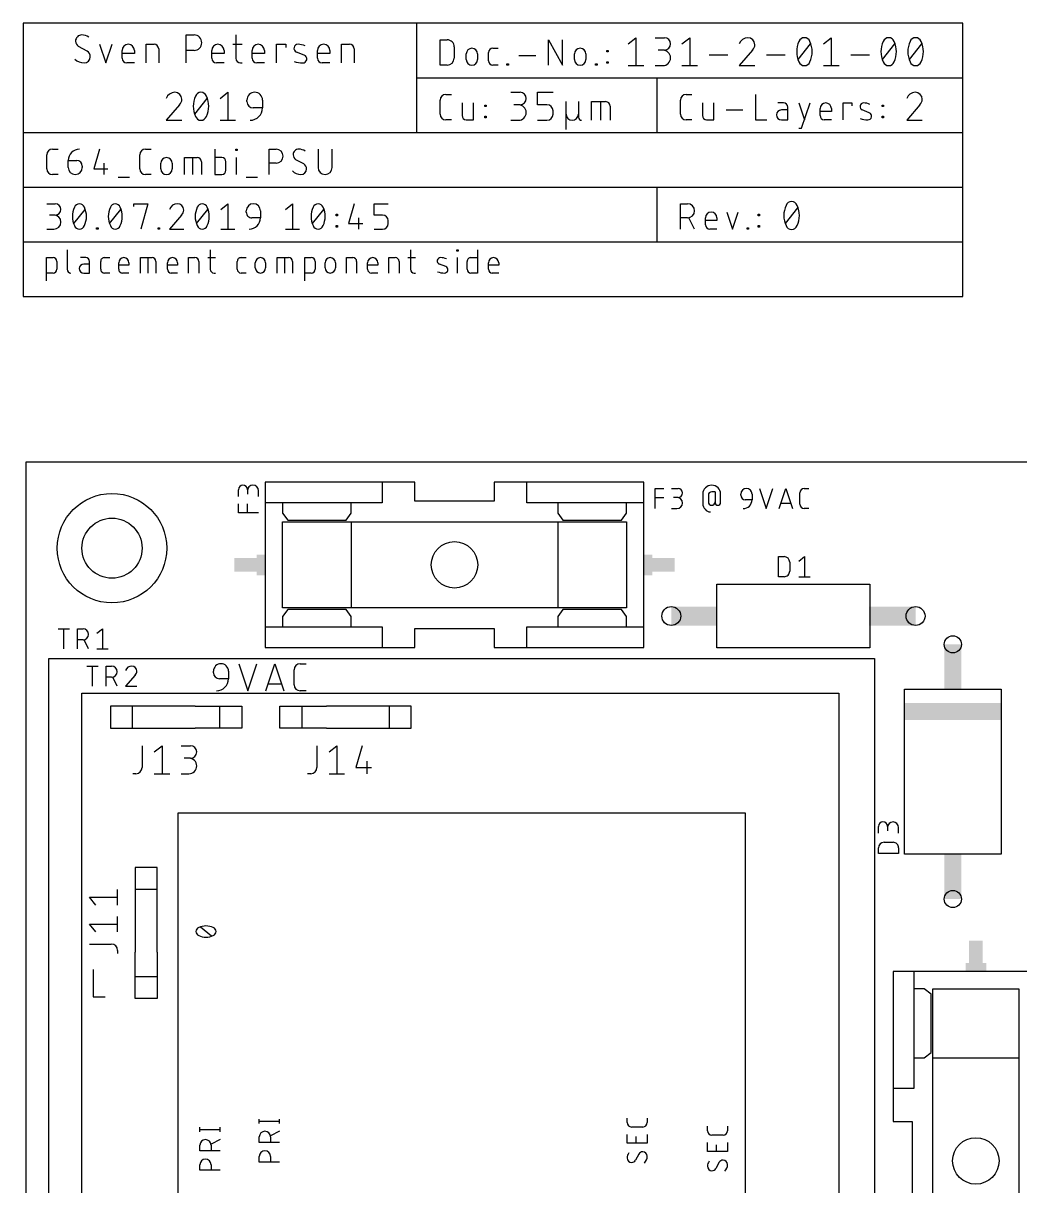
# Model space of a CAD drawing. Extents: x 0 to 94, y 0 to 124.
# Drawn here: x -0.2 to 57.8, y 56 to 123.5 of the extents above; entities that cross this region are included whole.
import ezdxf

# ---------------------------------------------------------------- set-up
doc = ezdxf.new("R2010")
doc.units = 0
for name, color, linetype in [('20', 30, 'CONTINUOUS'), ('21', 253, 'CONTINUOUS'), ('25', 253, 'CONTINUOUS'), ('48', 253, 'CONTINUOUS'), ('51', 253, 'CONTINUOUS')]:
    doc.layers.add(name, color=color, linetype=linetype)

# ---------------------------------------------------------------- blocks, each defined once
blk = doc.blocks.new('RECT')
blk.add_solid([(-0.5, -0.5), (0.5, -0.5), (-0.5, 0.5), (0.5, 0.5)])

msp = doc.modelspace()

# ---------------------------------------------------------------- linework, layer by layer
at = {"layer": '20'}
for p, q in [((94, 98), (0, 98)), ((0, 98), (0, 0))]:
    msp.add_line(p, q, dxfattribs=at)
for centre in [(24.9113, 92.0325), (55.2138, 57.3938)]:
    msp.add_circle(centre, 1.35, dxfattribs=at)
at = {"layer": '21'}
for p, q in [((2.3898, 110.3376), (2.3898, 109.2158)), ((10.7106, 110.3376), (10.7106, 109.2158)), ((22.3459, 110.3376), (22.3459, 109.2158)), ((25.0432, 110.2628), (25.0432, 110.3376)), ((25.0432, 110.3376), (25.118, 110.3376)), ((25.118, 110.2628), (25.0432, 110.2628)), ((25.118, 110.3376), (25.118, 110.2628)), ((26.2381, 110.3376), (26.2381, 108.9914)), ((1.2002, 108.5427), (1.2002, 109.8889)), ((1.2002, 109.8889), (1.5741, 109.8889)), ((1.7985, 109.6645), (1.7985, 109.2158)), ((3.4733, 109.8889), (3.1741, 109.8889)), ((3.6977, 109.5149), (3.3611, 109.5149)), ((3.6977, 108.9914), (3.6977, 109.6645)), ((4.3419, 109.2158), (4.3419, 109.6645)), ((4.5662, 109.8889), (4.8654, 109.8889)), ((5.3894, 109.2158), (5.3894, 109.5897)), ((5.9877, 109.5897), (5.9877, 109.4401)), ((6.6543, 108.9914), (6.6543, 109.8889)), ((6.6543, 109.8889), (7.3274, 109.8889)), ((7.103, 108.9914), (7.103, 109.8889)), ((7.5517, 109.6645), (7.5517, 108.9914)), ((8.2183, 109.2158), (8.2183, 109.5897)), ((8.8166, 109.5897), (8.8166, 109.4401)), ((9.4503, 108.9914), (9.4503, 109.8889)), ((9.4503, 109.8889), (9.8242, 109.8889)), ((10.0486, 109.6645), (10.0486, 108.9914)), ((10.561, 109.8889), (11.0098, 109.8889)), ((12.2812, 109.2158), (12.2812, 109.6645)), ((12.5056, 109.8889), (12.8047, 109.8889)), ((13.3287, 109.2906), (13.3287, 109.5897)), ((13.927, 109.5897), (13.927, 109.2906)), ((14.5936, 108.9914), (14.5936, 109.8889)), ((14.5936, 109.8889), (15.2667, 109.8889)), ((15.0423, 108.9914), (15.0423, 109.8889)), ((15.4911, 109.6645), (15.4911, 108.9914)), ((16.2119, 108.5427), (16.2119, 109.8889)), ((16.2119, 109.8889), (16.5858, 109.8889)), ((16.8102, 109.6645), (16.8102, 109.2158)), ((17.3896, 109.2906), (17.3896, 109.5897)), ((17.9879, 109.5897), (17.9879, 109.2906)), ((18.6216, 108.9914), (18.6216, 109.8889)), ((18.6216, 109.8889), (18.9955, 109.8889)), ((19.2199, 109.6645), (19.2199, 108.9914)), ((19.8536, 109.2158), (19.8536, 109.5897)), ((20.4519, 109.5897), (20.4519, 109.4401)), ((21.0855, 108.9914), (21.0855, 109.8889)), ((21.0855, 109.8889), (21.4595, 109.8889)), ((21.6838, 109.6645), (21.6838, 108.9914)), ((22.1963, 109.8889), (22.645, 109.8889)), ((24.4006, 109.3653), (24.0267, 109.5149)), ((25.0806, 108.9914), (25.0806, 109.8889)), ((25.6398, 109.2158), (25.6398, 109.6645)), ((25.8641, 109.8889), (26.2381, 109.8889)), ((26.8803, 109.2158), (26.8803, 109.5897)), ((27.4787, 109.5897), (27.4787, 109.4401)), ((1.5741, 108.9914), (1.2002, 108.9914)), ((3.3611, 108.9914), (3.6977, 108.9914)), ((4.8654, 108.9914), (4.5662, 108.9914)), ((5.9877, 109.4401), (5.3894, 109.4401)), ((5.9877, 108.9914), (5.6137, 108.9914)), ((8.8166, 109.4401), (8.2183, 109.4401)), ((8.8166, 108.9914), (8.4427, 108.9914)), ((10.935, 108.9914), (11.0098, 108.9914)), ((12.8047, 108.9914), (12.5056, 108.9914)), ((16.5858, 108.9914), (16.2119, 108.9914)), ((20.4519, 109.4401), (19.8536, 109.4401)), ((20.4519, 108.9914), (20.0779, 108.9914)), ((22.5702, 108.9914), (22.645, 108.9914)), ((26.2381, 108.9914), (25.8641, 108.9914)), ((27.4787, 109.4401), (26.8803, 109.4401)), ((27.4787, 108.9914), (27.1047, 108.9914)), ((13.9113, 96.8325), (13.9113, 88.4325)), ((20.7112, 96.8325), (13.9113, 96.8325)), ((22.6113, 96.8325), (20.7112, 96.8325)), ((20.7112, 96.8325), (20.7112, 95.6325)), ((22.6113, 95.7325), (22.6113, 96.8325)), ((29.1113, 96.8325), (27.2112, 96.8325)), ((27.2112, 96.8325), (27.2112, 95.7325)), ((35.9113, 96.8325), (29.1113, 96.8325)), ((29.1113, 95.6325), (29.1113, 96.8325)), ((35.9113, 95.6325), (35.9113, 96.8325)), ((36.5633, 95.3008), (36.5633, 96.4692)), ((36.5633, 96.4692), (37.0826, 96.4692)), ((36.5633, 95.9499), (37.0826, 95.9499)), ((37.5135, 96.4692), (37.903, 96.4692)), ((37.903, 95.9499), (37.6434, 95.9499)), ((39.3381, 96.1446), (39.3381, 95.5929)), ((39.6627, 96.0797), (39.6627, 95.6903)), ((40.0521, 96.2745), (39.8574, 96.2745)), ((40.0521, 96.2745), (40.0521, 95.6578)), ((40.3767, 95.6578), (40.3767, 96.1446)), ((41.5521, 96.0797), (41.5521, 96.1446)), ((42.2012, 96.1446), (42.2012, 95.8201)), ((42.6302, 96.4692), (43.0197, 95.3008)), ((43.0197, 95.3008), (43.4092, 96.4692)), ((43.7732, 95.3008), (44.1627, 96.4692)), ((44.1627, 96.4692), (44.5522, 95.3008)), ((44.9778, 95.5604), (44.9778, 96.2096)), ((45.2375, 96.4692), (45.4971, 96.4692)), ((20.7112, 95.6325), (13.9113, 95.6325)), ((14.9113, 95.6325), (14.9113, 95.0325)), ((18.9113, 95.0325), (18.9113, 95.6325)), ((27.2112, 95.7325), (22.6113, 95.7325)), ((30.9113, 95.6325), (29.1113, 95.6325)), ((34.9113, 95.6325), (30.9113, 95.6325)), ((30.9113, 95.6325), (30.9113, 95.0325)), ((35.9113, 95.6325), (34.9113, 95.6325)), ((34.9113, 95.0325), (34.9113, 95.6325)), ((35.9113, 87.2325), (35.9113, 95.6325)), ((37.5135, 95.3008), (37.8381, 95.3008)), ((42.2012, 95.8201), (41.8118, 95.8201)), ((44.4548, 95.5929), (43.8706, 95.5929)), ((45.4971, 95.3008), (45.2375, 95.3008)), ((14.9113, 95.0325), (15.2113, 94.6325)), ((15.2113, 94.6325), (18.6113, 94.6325)), ((18.6113, 94.6325), (18.9113, 95.0325)), ((30.9113, 95.0325), (31.2113, 94.6325)), ((31.2113, 94.6325), (34.6112, 94.6325)), ((34.6112, 94.6325), (34.9113, 95.0325)), ((14.9113, 89.5325), (14.9113, 94.5325)), ((14.9113, 94.5325), (18.9113, 94.5325)), ((14.9113, 94.5325), (18.9113, 94.5325)), ((18.9113, 94.5325), (30.9113, 94.5325)), ((18.9113, 94.5325), (18.9113, 89.5325)), ((30.9113, 94.5325), (34.9113, 94.5325)), ((30.9113, 94.5325), (30.9113, 89.5325)), ((30.9113, 94.5325), (34.9113, 94.5325)), ((34.9113, 94.5325), (34.9113, 89.5325)), ((40.1588, 87.2088), (40.1588, 90.9087)), ((40.1588, 90.9087), (49.0588, 90.9087)), ((49.0588, 90.9087), (49.0588, 87.2088)), ((18.9113, 89.5325), (14.9113, 89.5325)), ((18.9113, 89.5325), (14.9113, 89.5325)), ((15.2113, 89.4325), (14.9113, 89.0325)), ((18.6113, 89.4325), (15.2113, 89.4325)), ((18.9113, 89.0325), (18.6113, 89.4325)), ((30.9113, 89.5325), (18.9113, 89.5325)), ((34.9113, 89.5325), (30.9113, 89.5325)), ((34.9113, 89.5325), (30.9113, 89.5325)), ((31.2113, 89.4325), (30.9113, 89.0325)), ((34.6112, 89.4325), (31.2113, 89.4325)), ((34.9113, 89.0325), (34.6112, 89.4325)), ((14.9113, 89.0325), (14.9113, 88.4325)), ((18.9113, 88.4325), (18.9113, 89.0325)), ((30.9113, 89.0325), (30.9113, 88.4325)), ((34.9113, 88.4325), (34.9113, 89.0325)), ((13.9113, 88.4325), (13.9113, 87.2325)), ((13.9113, 88.4325), (14.9113, 88.4325)), ((14.9113, 88.4325), (18.9113, 88.4325)), ((18.9113, 88.4325), (20.7112, 88.4325)), ((20.7112, 88.4325), (20.7112, 87.2325)), ((22.6113, 87.2325), (22.6113, 88.3325)), ((22.6113, 88.3325), (27.2112, 88.3325)), ((27.2112, 88.3325), (27.2112, 87.2325)), ((29.1113, 87.2325), (29.1113, 88.4325)), ((29.1113, 88.4325), (35.9113, 88.4325)), ((13.9113, 87.2325), (20.7112, 87.2325)), ((20.7112, 87.2325), (22.6113, 87.2325)), ((27.2112, 87.2325), (29.1113, 87.2325)), ((29.1113, 87.2325), (35.9113, 87.2325)), ((49.0588, 87.2088), (40.1588, 87.2088)), ((1.3288, 86.5988), (49.3287, 86.5988)), ((1.3288, 29.5988), (1.3288, 86.5988)), ((49.3287, 86.5988), (49.3287, 29.5988)), ((10.8966, 85.7652), (10.8966, 85.8527)), ((11.7715, 85.8527), (11.7715, 85.4153)), ((12.3722, 86.2902), (12.8972, 84.7154)), ((12.8972, 84.7154), (13.4221, 86.2902)), ((13.9354, 84.7154), (14.4603, 86.2902)), ((14.4603, 86.2902), (14.9852, 84.7154)), ((15.5812, 85.0653), (15.5812, 85.9402)), ((15.9312, 86.2902), (16.2811, 86.2902)), ((11.7715, 85.4153), (11.2466, 85.4153)), ((3.2412, 32.5787), (3.2412, 84.5787)), ((3.2412, 84.5787), (47.2413, 84.5787)), ((14.854, 85.1091), (14.0666, 85.1091)), ((16.2811, 84.7154), (15.9312, 84.7154)), ((47.2413, 84.5787), (47.2413, 32.5787)), ((51.0738, 75.2125), (51.0738, 84.8125)), ((51.0738, 84.8125), (56.6738, 84.8125)), ((56.6738, 84.8125), (56.6738, 75.2125)), ((9.8426, 83.82), (7.62, 83.82)), ((19.6851, 83.82), (17.4625, 83.82)), ((7.62, 82.55), (9.8426, 82.55)), ((17.4625, 82.55), (19.6851, 82.55)), ((8.8288, 77.5988), (8.8288, 38.5988)), ((41.8287, 77.5988), (8.8288, 77.5988)), ((41.8287, 38.5988), (41.8287, 77.5988)), ((56.6738, 75.2125), (51.0738, 75.2125)), ((6.35, 71.755), (6.35, 69.5324)), ((7.62, 69.5324), (7.62, 71.755)), ((10.7883, 70.4638), (10.1392, 70.983)), ((3.9116, 68.5102), (3.9116, 66.9353)), ((51.6138, 68.3937), (50.4138, 68.3937)), ((50.4138, 68.3937), (50.4138, 61.5938)), ((60.0138, 68.3937), (51.6138, 68.3937)), ((51.6138, 68.3937), (51.6138, 67.3937)), ((3.9116, 66.9353), (4.6115, 66.9353)), ((51.6138, 67.3937), (51.6138, 63.3938)), ((52.2138, 67.3937), (51.6138, 67.3937)), ((52.6138, 67.0938), (52.2138, 67.3937)), ((52.6138, 63.6938), (52.6138, 67.0938)), ((52.7138, 63.3938), (52.7138, 67.3937)), ((52.7138, 67.3937), (57.7138, 67.3937)), ((52.7138, 63.3938), (52.7138, 67.3937)), ((57.7138, 67.3937), (57.7138, 63.3938)), ((57.7138, 67.3937), (57.7138, 63.3938)), ((52.2138, 63.3938), (52.6138, 63.6938)), ((51.6138, 63.3938), (51.6138, 61.5938)), ((51.6138, 63.3938), (52.2138, 63.3938)), ((52.7138, 51.3938), (52.7138, 63.3938)), ((52.7138, 63.3938), (57.7138, 63.3938)), ((57.7138, 63.3938), (57.7138, 51.3938)), ((50.4138, 61.5938), (50.4138, 59.6938)), ((51.6138, 61.5938), (50.4138, 61.5938)), ((13.5621, 59.5665), (13.5621, 59.8262)), ((13.5621, 59.6963), (14.7305, 59.6963)), ((14.7305, 59.5665), (14.7305, 59.8262)), ((34.9421, 59.6248), (34.9421, 59.8845)), ((36.1105, 59.8845), (36.1105, 59.6248)), ((50.4138, 59.6938), (51.5138, 59.6938)), ((51.5138, 59.6938), (51.5138, 55.0938)), ((10.1096, 59.0865), (10.1096, 59.3462)), ((10.1096, 59.2163), (11.278, 59.2163)), ((11.278, 59.0865), (11.278, 59.3462)), ((13.5621, 58.4648), (13.5621, 58.7893)), ((14.7305, 59.1139), (14.2112, 58.8542)), ((14.2112, 58.7893), (14.2112, 58.4648)), ((34.9421, 58.4183), (34.9421, 58.9376)), ((35.8508, 59.3652), (35.2017, 59.3652)), ((35.4613, 58.4183), (35.4613, 58.8077)), ((36.1105, 58.9376), (36.1105, 58.4183)), ((39.6095, 59.1448), (39.6095, 59.4045)), ((40.5183, 58.8852), (39.8692, 58.8852)), ((40.778, 59.4045), (40.778, 59.1448)), ((10.1096, 57.9848), (10.1096, 58.3093)), ((11.278, 58.6339), (10.7587, 58.3742)), ((10.7587, 58.3093), (10.7587, 57.9848)), ((14.7305, 58.4648), (13.5621, 58.4648)), ((36.1105, 58.4183), (34.9421, 58.4183)), ((39.6095, 57.9383), (39.6095, 58.4576)), ((40.1288, 57.9383), (40.1288, 58.3277)), ((40.778, 58.4576), (40.778, 57.9383)), ((11.278, 57.9848), (10.1096, 57.9848)), ((13.5621, 57.3313), (13.5621, 57.6559)), ((14.2112, 57.6559), (14.2112, 57.3313)), ((35.6236, 57.7923), (35.4289, 57.4353)), ((40.778, 57.9383), (39.6095, 57.9383)), ((10.1096, 56.8513), (10.1096, 57.1759)), ((11.278, 56.8513), (10.1096, 56.8513)), ((10.7587, 57.1759), (10.7587, 56.8513)), ((14.7305, 57.3313), (13.5621, 57.3313)), ((40.2911, 57.3123), (40.0964, 56.9553))]:
    msp.add_line(p, q, dxfattribs=at)
for radius in [3.1789, 1.7463]:
    msp.add_circle((5, 93), radius, dxfattribs=at)
for centre, radius, start, end in [((1.5741, 109.6645), 0.2244, 0, 90), ((3.3611, 109.2532), 0.2618, 90, 270), ((3.4733, 109.6645), 0.2244, 0, 90), ((4.5662, 109.6645), 0.2244, 89.9992, 180), ((5.6885, 109.5897), 0.2992, 0, 180), ((7.3274, 109.6645), 0.2244, 0, 90), ((8.5175, 109.5897), 0.2992, 0, 180), ((9.8242, 109.6645), 0.2244, 0, 90), ((12.5056, 109.6645), 0.2244, 89.9992, 180), ((13.6279, 109.5897), 0.2992, 0, 180), ((15.2667, 109.6645), 0.2244, 0, 90), ((16.5858, 109.6645), 0.2244, 0, 90), ((17.6888, 109.5897), 0.2992, 0, 180), ((18.9955, 109.6645), 0.2244, 0, 90), ((20.1527, 109.5897), 0.2992, 0, 180), ((21.4595, 109.6645), 0.2244, 0, 90), ((24.0987, 109.695), 0.1939, 89.181, 248.1986), ((24.0893, 109.0396), 0.8493, 65.7609, 89.181), ((25.8641, 109.6645), 0.2244, 89.9992, 180), ((27.1795, 109.5897), 0.2992, 0, 180), ((1.5741, 109.2158), 0.2244, 270.0008, 0), ((2.6141, 109.2158), 0.2244, 180, 270), ((4.5662, 109.2158), 0.2244, 180, 270), ((5.6137, 109.2158), 0.2244, 180, 270), ((8.4427, 109.2158), 0.2244, 180, 270), ((10.935, 109.2158), 0.2244, 180, 270), ((12.5056, 109.2158), 0.2244, 180, 270), ((13.6279, 109.2906), 0.2992, 180, 0), ((16.5858, 109.2158), 0.2244, 270.0008, 0), ((17.6888, 109.2906), 0.2992, 180, 0), ((20.0779, 109.2158), 0.2244, 180, 270), ((22.5702, 109.2158), 0.2244, 180, 270), ((24.344, 110.2597), 1.2684, 250.2096, 269.181), ((24.3286, 109.1853), 0.1939, 269.181, 68.1986), ((25.8641, 109.2158), 0.2244, 180, 270), ((27.1047, 109.2158), 0.2244, 180, 270), ((39.8574, 96.1446), 0.5193, 0, 180), ((37.8381, 95.6254), 0.3246, 270, 90), ((37.903, 96.2096), 0.2596, 270, 90), ((39.8574, 96.0797), 0.1947, 90, 179.9991), ((41.8767, 96.1446), 0.3246, 0, 180), ((41.8118, 96.0797), 0.2596, 180, 270), ((45.2375, 96.2096), 0.2596, 90.0007, 180), ((39.8261, 95.5929), 0.488, 180, 266.05), ((39.8574, 95.6903), 0.1947, 180, 0), ((40.2144, 95.6578), 0.1623, 180, 0), ((41.682, 95.8201), 0.5193, 270, 0), ((45.2375, 95.5604), 0.2596, 180, 270), ((11.334, 85.8527), 0.4374, 0, 180), ((15.9312, 85.9402), 0.35, 90.0005, 180), ((11.2466, 85.7652), 0.35, 180, 270), ((11.0716, 85.4153), 0.6999, 269.9997, 0), ((15.9312, 85.0653), 0.35, 180, 270), ((10.1197, 70.7234), 0.2402, 108.924, 180.0001), ((10.4638, 70.0851), 0.9629, 90.0001, 115.9889), ((10.4638, 70.0851), 0.9629, 64.0112, 90), ((10.8078, 70.7234), 0.2402, 0, 71.0747), ((10.1197, 70.7234), 0.2402, 180, 251.0758), ((10.4638, 71.3617), 0.9629, 244.0111, 269.9999), ((10.4638, 71.3617), 0.9629, 270, 295.9888), ((10.8078, 70.7234), 0.2402, 288.9254, 359.9998), ((35.2017, 59.6248), 0.2596, 180.0014, 270), ((35.8508, 59.6248), 0.2596, 270, 0), ((13.8866, 58.7893), 0.3246, 0, 180), ((39.8692, 59.1448), 0.2596, 180.0014, 270), ((40.5183, 59.1448), 0.2596, 270, 0), ((10.4341, 58.3093), 0.3246, 0, 180), ((10.4341, 57.1759), 0.3246, 0, 180), ((13.8866, 57.6559), 0.3246, 0, 180), ((35.4289, 57.5651), 0.4868, 143.1294, 180), ((35.2017, 57.5651), 0.2596, 180, 270), ((35.2017, 57.5692), 0.2637, 269.9998, 329.4902), ((35.8508, 57.6584), 0.2637, 90.0001, 149.4899), ((35.8508, 57.6625), 0.2596, 0, 90), ((35.5619, 57.6625), 0.5485, 314.761, 359.9999), ((40.5183, 57.1784), 0.2637, 90.0001, 149.4899), ((40.5183, 57.1825), 0.2596, 0, 90), ((40.0964, 57.0851), 0.4868, 143.1294, 180), ((39.8692, 57.0851), 0.2596, 180, 270), ((39.8692, 57.0892), 0.2637, 269.9998, 329.4902), ((40.2294, 57.1825), 0.5485, 314.761, 359.9999)]:
    msp.add_arc(centre, radius, start, end, dxfattribs=at)
at = {"layer": '25'}
for p, q in [((12.3483, 96.0123), (12.3483, 96.4018)), ((12.8676, 96.4018), (12.8676, 96.1421)), ((13.5167, 96.0123), (13.5167, 96.3368)), ((12.3483, 95.062), (12.3483, 95.5813)), ((12.8676, 95.062), (12.8676, 95.5813)), ((13.5167, 95.062), (12.3483, 95.062)), ((43.742, 91.3421), (43.742, 92.5105)), ((43.742, 92.5105), (44.0666, 92.5105)), ((44.3912, 92.1859), (44.3912, 91.6666)), ((44.9231, 92.2508), (45.2477, 92.5105)), ((45.2477, 92.5105), (45.2477, 91.3421)), ((44.0666, 91.3421), (43.742, 91.3421)), ((44.9231, 91.3421), (45.5723, 91.3421)), ((1.8796, 88.318), (2.5287, 88.318)), ((2.2041, 87.1496), (2.2041, 88.318)), ((2.9918, 87.1496), (2.9918, 88.318)), ((2.9918, 88.318), (3.3164, 88.318)), ((4.1274, 88.0583), (4.452, 88.318)), ((4.452, 88.318), (4.452, 87.1496)), ((3.3164, 87.6688), (2.9918, 87.6688)), ((3.6409, 87.1496), (3.3813, 87.6688)), ((4.1274, 87.1496), (4.7766, 87.1496)), ((3.5433, 86.1505), (4.1924, 86.1505)), ((3.8679, 84.9821), (3.8679, 86.1505)), ((4.6556, 84.9821), (4.6556, 86.1505)), ((4.6556, 86.1505), (4.9801, 86.1505)), ((4.9801, 85.5013), (4.6556, 85.5013)), ((5.3047, 84.9821), (5.045, 85.5013)), ((6.3429, 85.6312), (5.7912, 84.9821)), ((5.7912, 84.9821), (6.4403, 84.9821)), ((6.7521, 81.5213), (6.7521, 80.2569)), ((7.4588, 81.1601), (7.9104, 81.5213)), ((7.9104, 81.5213), (7.9104, 79.8957)), ((9.0219, 81.5213), (9.5638, 81.5213)), ((16.9121, 81.5213), (16.9121, 80.2569)), ((17.6188, 81.1601), (18.0704, 81.5213)), ((18.0704, 81.5213), (18.0704, 79.8957)), ((19.5432, 81.5213), (19.1819, 80.2569)), ((9.5638, 80.7988), (9.2026, 80.7988)), ((19.8141, 80.6182), (19.8141, 79.8957)), ((6.3909, 79.8957), (6.2102, 79.8957)), ((7.4588, 79.8957), (8.3619, 79.8957)), ((9.0219, 79.8957), (9.4735, 79.8957)), ((16.5509, 79.8957), (16.3702, 79.8957)), ((17.6188, 79.8957), (18.5219, 79.8957)), ((19.1819, 80.2569), (20.0851, 80.2569)), ((49.5545, 76.4444), (49.5545, 76.8339)), ((50.0738, 76.8339), (50.0738, 76.5742)), ((50.723, 76.4444), (50.723, 76.769)), ((49.8791, 75.9124), (50.3984, 75.9124)), ((49.5545, 75.2633), (49.5545, 75.5879)), ((50.723, 75.2633), (49.5545, 75.2633)), ((50.723, 75.5879), (50.723, 75.2633)), ((5.3213, 72.2616), (5.3213, 73.1648)), ((4.0569, 72.2616), (3.6957, 72.7132)), ((3.6957, 72.7132), (5.3213, 72.7132)), ((4.0569, 70.6985), (3.6957, 71.1501)), ((3.6957, 71.1501), (5.3213, 71.1501)), ((5.3213, 70.6985), (5.3213, 71.6016)), ((3.6957, 69.9918), (4.9601, 69.9918)), ((5.3213, 69.6306), (5.3213, 69.45))]:
    msp.add_line(p, q, dxfattribs=at)
for centre, radius, start, end in [((12.6079, 96.4018), 0.2596, 0, 180), ((13.1921, 96.3368), 0.3246, 0, 180), ((44.0666, 92.1859), 0.3246, 0, 90), ((44.0666, 91.6666), 0.3246, 269.9994, 0), ((3.3164, 87.9934), 0.3246, 270, 90), ((4.9801, 85.8259), 0.3246, 270, 90), ((6.1482, 85.7752), 0.3753, 90.0001, 162.0549), ((6.1482, 85.8584), 0.2921, 0, 90), ((6.1266, 85.8584), 0.3138, 313.604, 359.9996), ((9.5638, 81.1601), 0.3612, 270, 90), ((9.4735, 80.3473), 0.4516, 270, 90), ((6.3909, 80.2569), 0.3612, 270, 0), ((16.5509, 80.2569), 0.3612, 270, 0), ((49.8142, 76.8339), 0.2596, 0, 180), ((50.3984, 76.769), 0.3246, 0, 180), ((49.8791, 75.5879), 0.3246, 90, 180), ((50.3984, 75.5879), 0.3246, 359.9994, 90), ((4.9601, 69.6306), 0.3612, 0, 90)]:
    msp.add_arc(centre, radius, start, end, dxfattribs=at)
at = {"layer": '48'}
for p, q in [((22.7013, 123.5075), (-0.1588, 123.5075)), ((-0.1588, 123.5075), (-0.1588, 117.1575)), ((54.4513, 123.5075), (22.7013, 123.5075)), ((22.7013, 123.5075), (22.7013, 120.3325)), ((54.4513, 120.3325), (54.4513, 123.5075)), ((4.281, 122.2862), (4.6422, 121.2024)), ((4.6422, 121.2024), (5.0035, 122.2862)), ((6.9904, 121.2024), (6.9904, 122.2862)), ((6.9904, 122.2862), (7.4419, 122.2862)), ((9.3179, 121.2024), (9.3179, 122.8281)), ((9.3179, 122.8281), (9.7695, 122.8281)), ((12.019, 122.2862), (12.5608, 122.2862)), ((12.1996, 122.8281), (12.1996, 121.4734)), ((14.554, 121.2024), (14.554, 122.2862)), ((14.554, 122.2862), (15.0958, 122.2862)), ((15.0958, 122.2862), (15.0958, 122.1056)), ((18.3491, 121.2024), (18.3491, 122.2862)), ((18.3491, 122.2862), (18.8006, 122.2862)), ((24.0729, 121.0691), (24.0729, 122.5423)), ((24.0729, 122.5423), (24.4821, 122.5423)), ((30.366, 121.0691), (30.366, 122.5423)), ((30.366, 122.5423), (31.1845, 121.0691)), ((31.1845, 121.0691), (31.1845, 122.5423)), ((35.0012, 122.3081), (35.4528, 122.6693)), ((35.4528, 122.6693), (35.4528, 121.0437)), ((36.5643, 122.6693), (37.1062, 122.6693)), ((38.1274, 122.3081), (38.579, 122.6693)), ((38.579, 122.6693), (38.579, 121.0437)), ((44.8871, 121.4049), (45.6096, 122.3081)), ((46.3599, 122.3081), (46.8114, 122.6693)), ((46.8114, 122.6693), (46.8114, 121.0437)), ((49.7849, 121.4049), (50.5073, 122.3081)), ((51.348, 121.4049), (52.0705, 122.3081)), ((3.5584, 121.8798), (3.0617, 122.1507)), ((5.5836, 121.4734), (5.5836, 121.9249)), ((6.3061, 121.7443), (5.5836, 121.7443)), ((6.3061, 121.9249), (6.3061, 121.7443)), ((7.7129, 122.0153), (7.7129, 121.2024)), ((9.7695, 121.9249), (9.3179, 121.9249)), ((10.794, 121.4734), (10.794, 121.9249)), ((11.5165, 121.7443), (10.794, 121.7443)), ((11.5165, 121.9249), (11.5165, 121.7443)), ((13.1387, 121.4734), (13.1387, 121.9249)), ((13.8611, 121.7443), (13.1387, 121.7443)), ((13.8611, 121.9249), (13.8611, 121.7443)), ((16.1746, 121.654), (15.723, 121.8346)), ((16.9423, 121.4734), (16.9423, 121.9249)), ((17.6647, 121.7443), (16.9423, 121.7443)), ((17.6647, 121.9249), (17.6647, 121.7443)), ((19.0716, 122.0153), (19.0716, 121.2024)), ((24.8913, 122.1331), (24.8913, 121.4783)), ((25.5917, 121.3965), (25.5917, 121.7239)), ((26.2465, 121.7239), (26.2465, 121.3965)), ((26.8822, 121.3146), (26.8822, 121.8057)), ((27.1277, 122.0512), (27.4551, 122.0512)), ((28.6489, 121.642), (29.6311, 121.642)), ((31.8849, 121.3965), (31.8849, 121.7239)), ((32.5396, 121.7239), (32.5396, 121.3965)), ((33.757, 121.8466), (33.757, 121.9285)), ((33.757, 121.9285), (33.8389, 121.9285)), ((33.8389, 121.8466), (33.757, 121.8466)), ((33.8389, 121.9285), (33.8389, 121.8466)), ((37.1062, 121.9468), (36.7449, 121.9468)), ((39.7045, 121.6759), (40.7882, 121.6759)), ((42.2297, 121.9468), (41.4621, 121.0437)), ((43.0391, 121.6759), (44.1229, 121.6759)), ((47.9369, 121.6759), (49.0206, 121.6759)), ((6.3061, 121.2024), (5.8545, 121.2024)), ((11.5165, 121.2024), (11.0649, 121.2024)), ((12.4705, 121.2024), (12.5608, 121.2024)), ((13.8611, 121.2024), (13.4096, 121.2024)), ((17.6647, 121.2024), (17.2132, 121.2024)), ((24.4821, 121.0691), (24.0729, 121.0691)), ((27.4551, 121.0691), (27.1277, 121.0691)), ((27.9594, 121.0691), (27.9594, 121.1509)), ((27.9594, 121.1509), (28.0412, 121.1509)), ((28.0412, 121.0691), (27.9594, 121.0691)), ((28.0412, 121.1509), (28.0412, 121.0691)), ((33.1128, 121.0691), (33.1128, 121.1509)), ((33.1128, 121.1509), (33.1947, 121.1509)), ((33.1947, 121.0691), (33.1128, 121.0691)), ((33.1947, 121.1509), (33.1947, 121.0691)), ((33.757, 121.1919), (33.757, 121.2737)), ((33.757, 121.2737), (33.8389, 121.2737)), ((33.8389, 121.1919), (33.757, 121.1919)), ((33.8389, 121.2737), (33.8389, 121.1919)), ((35.0012, 121.0437), (35.9043, 121.0437)), ((36.5643, 121.0437), (37.0159, 121.0437)), ((38.1274, 121.0437), (39.0306, 121.0437)), ((41.4621, 121.0437), (42.3652, 121.0437)), ((46.3599, 121.0437), (47.263, 121.0437)), ((22.7013, 120.3325), (22.7013, 117.1575)), ((22.7013, 120.3325), (36.6713, 120.3325)), ((36.6713, 120.3325), (54.4513, 120.3325)), ((36.6713, 120.3325), (36.6713, 117.1575)), ((54.4513, 117.1575), (54.4513, 120.3325)), ((9.8109, 118.2299), (10.5334, 119.1331)), ((11.2838, 119.1331), (11.7353, 119.4943)), ((11.7353, 119.4943), (11.7353, 117.8687)), ((12.8469, 118.9524), (12.8469, 119.0427)), ((13.75, 119.0427), (13.75, 118.5912)), ((24.0729, 118.2215), (24.0729, 119.0399)), ((24.4002, 119.3673), (24.7276, 119.3673)), ((28.175, 119.4943), (28.7168, 119.4943)), ((29.7381, 118.7718), (29.7381, 119.4943)), ((29.7381, 119.4943), (30.6412, 119.4943)), ((31.3906, 117.3268), (31.3906, 118.9524)), ((32.1131, 118.9524), (32.1131, 118.2299)), ((32.8782, 117.8687), (32.8782, 118.9524)), ((32.8782, 118.9524), (33.691, 118.9524)), ((33.4201, 117.8687), (33.4201, 118.9524)), ((38.0429, 118.2215), (38.0429, 119.0399)), ((38.3702, 119.3673), (38.6976, 119.3673)), ((42.4121, 119.3673), (42.4121, 117.8941)), ((8.9252, 118.7718), (8.1575, 117.8687)), ((13.75, 118.5912), (13.2081, 118.5912)), ((25.3489, 118.8762), (25.3489, 118.1396)), ((26.0037, 117.8941), (26.0037, 118.8762)), ((26.676, 118.6716), (26.676, 118.7535)), ((26.676, 118.7535), (26.7578, 118.7535)), ((26.7578, 118.6716), (26.676, 118.6716)), ((26.7578, 118.7535), (26.7578, 118.6716)), ((28.7168, 118.7718), (28.3556, 118.7718)), ((30.2799, 118.7718), (29.7381, 118.7718)), ((30.6412, 118.2299), (30.6412, 118.4106)), ((32.1131, 118.2299), (32.1131, 118.0493)), ((33.9619, 118.6815), (33.9619, 117.8687)), ((39.3189, 118.8762), (39.3189, 118.1396)), ((39.9737, 117.8941), (39.9737, 118.8762)), ((40.6914, 118.467), (41.6735, 118.467)), ((44.0302, 118.8762), (43.7028, 118.8762)), ((44.2757, 118.467), (43.9074, 118.467)), ((44.2757, 117.8941), (44.2757, 118.6307)), ((44.9184, 118.8762), (45.2457, 117.8941)), ((45.0821, 117.403), (45.5731, 118.8762)), ((46.1572, 118.1396), (46.1572, 118.5489)), ((46.8119, 118.3852), (46.1572, 118.3852)), ((46.8119, 118.5489), (46.8119, 118.3852)), ((47.5055, 117.8941), (47.5055, 118.8762)), ((47.5055, 118.8762), (47.9966, 118.8762)), ((47.9966, 118.8762), (47.9966, 118.7125)), ((49.0181, 118.3033), (48.6089, 118.467)), ((49.7637, 118.6716), (49.7637, 118.7535)), ((49.7637, 118.7535), (49.8455, 118.7535)), ((49.8455, 118.6716), (49.7637, 118.6716)), ((49.8455, 118.7535), (49.8455, 118.6716)), ((51.9613, 118.7718), (51.1937, 117.8687)), ((8.1575, 117.8687), (9.0606, 117.8687)), ((11.2838, 117.8687), (12.1869, 117.8687)), ((24.7276, 117.8941), (24.4002, 117.8941)), ((25.5945, 117.8941), (26.0037, 117.8941)), ((26.676, 118.0169), (26.676, 118.0987)), ((26.676, 118.0987), (26.7578, 118.0987)), ((26.7578, 118.0169), (26.676, 118.0169)), ((26.7578, 118.0987), (26.7578, 118.0169)), ((28.175, 117.8687), (28.6265, 117.8687)), ((29.7381, 117.8687), (30.2799, 117.8687)), ((38.6976, 117.8941), (38.3702, 117.8941)), ((39.5645, 117.8941), (39.9737, 117.8941)), ((42.4121, 117.8941), (43.0668, 117.8941)), ((43.9074, 117.8941), (44.2757, 117.8941)), ((46.8119, 117.8941), (46.4027, 117.8941)), ((49.7637, 118.0169), (49.7637, 118.0987)), ((49.7637, 118.0987), (49.8455, 118.0987)), ((49.8455, 118.0169), (49.7637, 118.0169)), ((49.8455, 118.0987), (49.8455, 118.0169)), ((51.1937, 117.8687), (52.0968, 117.8687)), ((-0.1588, 117.1575), (-0.1588, 113.9825)), ((-0.1588, 117.1575), (22.7013, 117.1575)), ((22.7013, 117.1575), (36.6713, 117.1575)), ((36.6713, 117.1575), (54.4513, 117.1575)), ((44.9184, 117.403), (45.0821, 117.403)), ((54.4513, 113.9825), (54.4513, 117.1575)), ((1.2128, 115.0465), (1.2128, 115.8649)), ((1.5402, 116.1923), (1.8676, 116.1923)), ((2.4566, 115.5375), (2.9477, 115.5375)), ((2.4566, 115.1283), (2.4566, 115.5375)), ((4.2706, 116.1923), (3.9432, 115.0465)), ((6.6141, 115.0465), (6.6141, 115.8649)), ((6.9415, 116.1923), (7.2688, 116.1923)), ((9.213, 114.7191), (9.213, 115.7012)), ((9.213, 115.7012), (9.9496, 115.7012)), ((9.7041, 114.7191), (9.7041, 115.7012)), ((10.9715, 116.1923), (10.9715, 114.7191)), ((11.3807, 115.7012), (10.9715, 115.7012)), ((12.1904, 116.1105), (12.1904, 116.1923)), ((12.1904, 116.1923), (12.2722, 116.1923)), ((12.2722, 116.1105), (12.1904, 116.1105)), ((12.2313, 114.7191), (12.2313, 115.7012)), ((12.2722, 116.1923), (12.2722, 116.1105)), ((14.1276, 114.7191), (14.1276, 116.1923)), ((14.1276, 116.1923), (14.5368, 116.1923)), ((16.1437, 115.3329), (15.6936, 115.5785)), ((16.9755, 116.1923), (16.9755, 115.1283)), ((17.794, 115.1283), (17.794, 116.1923)), ((3.2751, 115.2102), (3.2751, 115.1283)), ((3.9432, 115.0465), (4.7617, 115.0465)), ((4.5161, 115.3739), (4.5161, 114.7191)), ((7.8406, 115.0465), (7.8406, 115.3739)), ((8.4954, 115.3739), (8.4954, 115.0465)), ((10.1952, 115.4557), (10.1952, 114.7191)), ((11.6262, 114.9646), (11.6262, 115.4557)), ((14.5368, 115.3739), (14.1276, 115.3739)), ((1.8676, 114.7191), (1.5402, 114.7191)), ((5.363, 114.5554), (6.0177, 114.5554)), ((7.2688, 114.7191), (6.9415, 114.7191)), ((10.9715, 114.7191), (11.3807, 114.7191)), ((12.7959, 114.5554), (13.4506, 114.5554)), ((-0.1588, 113.9825), (-0.1588, 110.8075)), ((-0.1588, 113.9825), (36.6713, 113.9825)), ((36.6713, 113.9825), (54.4513, 113.9825)), ((36.6713, 113.9825), (36.6713, 110.8075)), ((54.4513, 110.8075), (54.4513, 113.9825)), ((1.2128, 113.0173), (1.7039, 113.0173)), ((6.2672, 112.8536), (6.2672, 113.0173)), ((6.2672, 113.0173), (7.0856, 113.0173)), ((7.0856, 113.0173), (6.6764, 111.5441)), ((11.3216, 112.6899), (11.7308, 113.0173)), ((11.7308, 113.0173), (11.7308, 111.5441)), ((15.0875, 112.6899), (15.4968, 113.0173)), ((15.4968, 113.0173), (15.4968, 111.5441)), ((19.0818, 113.0173), (18.7544, 111.8715)), ((20.241, 112.3625), (20.241, 113.0173)), ((20.241, 113.0173), (21.0594, 113.0173)), ((38.0429, 111.5441), (38.0429, 113.0173)), ((38.0429, 113.0173), (38.4521, 113.0173)), ((1.7039, 112.3625), (1.3765, 112.3625)), ((2.7813, 111.8715), (3.436, 112.6899)), ((4.8625, 111.8715), (5.5172, 112.6899)), ((9.0441, 112.3625), (8.3484, 111.5441)), ((9.9168, 111.8715), (10.5716, 112.6899)), ((12.8081, 112.5262), (12.8081, 112.6081)), ((13.6266, 112.1989), (13.1355, 112.1989)), ((13.6266, 112.6081), (13.6266, 112.1989)), ((16.656, 111.8715), (17.3107, 112.6899)), ((18.0326, 112.3216), (18.0326, 112.4035)), ((18.0326, 112.4035), (18.1144, 112.4035)), ((18.1144, 112.3216), (18.0326, 112.3216)), ((18.1144, 112.4035), (18.1144, 112.3216)), ((19.3273, 112.1989), (19.3273, 111.5441)), ((20.7321, 112.3625), (20.241, 112.3625)), ((38.4521, 112.1989), (38.0429, 112.1989)), ((38.8613, 111.5441), (38.5339, 112.1989)), ((39.5008, 111.7896), (39.5008, 112.1989)), ((40.1556, 112.1989), (40.1556, 112.0352)), ((40.7397, 112.5262), (41.067, 111.5441)), ((41.067, 111.5441), (41.3944, 112.5262)), ((42.5622, 112.3216), (42.5622, 112.4035)), ((42.5622, 112.4035), (42.6441, 112.4035)), ((42.6441, 112.3216), (42.5622, 112.3216)), ((42.6441, 112.4035), (42.6441, 112.3216)), ((44.1403, 111.8799), (44.8628, 112.7831)), ((1.2128, 111.5441), (1.6221, 111.5441)), ((4.1083, 111.5441), (4.1083, 111.6259)), ((4.1083, 111.6259), (4.1902, 111.6259)), ((4.1902, 111.5441), (4.1083, 111.5441)), ((4.1902, 111.6259), (4.1902, 111.5441)), ((7.6761, 111.5441), (7.6761, 111.6259)), ((7.6761, 111.6259), (7.7579, 111.6259)), ((7.7579, 111.5441), (7.6761, 111.5441)), ((7.7579, 111.6259), (7.7579, 111.5441)), ((8.3484, 111.5441), (9.1668, 111.5441)), ((11.3216, 111.5441), (12.14, 111.5441)), ((15.0875, 111.5441), (15.906, 111.5441)), ((18.0326, 111.6669), (18.0326, 111.7487)), ((18.0326, 111.7487), (18.1144, 111.7487)), ((18.1144, 111.6669), (18.0326, 111.6669)), ((18.1144, 111.7487), (18.1144, 111.6669)), ((18.7544, 111.8715), (19.5729, 111.8715)), ((20.241, 111.5441), (20.7321, 111.5441)), ((21.0594, 111.8715), (21.0594, 112.0352)), ((40.1556, 112.0352), (39.5008, 112.0352)), ((40.1556, 111.5441), (39.7464, 111.5441)), ((41.9181, 111.5441), (41.9181, 111.6259)), ((41.9181, 111.6259), (41.9999, 111.6259)), ((41.9999, 111.5441), (41.9181, 111.5441)), ((41.9999, 111.6259), (41.9999, 111.5441)), ((42.5622, 111.6669), (42.5622, 111.7487)), ((42.5622, 111.7487), (42.6441, 111.7487)), ((42.6441, 111.6669), (42.5622, 111.6669)), ((42.6441, 111.7487), (42.6441, 111.6669)), ((-0.1588, 110.8075), (-0.1588, 107.6325)), ((-0.1588, 110.8075), (36.6713, 110.8075)), ((36.6713, 110.8075), (54.4513, 110.8075)), ((54.4513, 107.6325), (54.4513, 110.8075)), ((-0.1588, 107.6325), (54.4513, 107.6325))]:
    msp.add_line(p, q, dxfattribs=at)
for centre, radius, start, end in [((3.248, 122.4668), 0.3669, 179.9998, 239.49), ((3.2424, 122.4668), 0.3612, 89.9995, 180), ((3.2423, 122.1507), 0.6773, 53.1301, 89.9995), ((5.9448, 121.9249), 0.3612, 0, 180), ((7.4419, 122.0152), 0.2709, 0.0007, 90), ((9.7695, 122.3765), 0.4516, 270, 90), ((11.1552, 121.9249), 0.3612, 0, 180), ((13.4999, 121.9249), 0.3612, 0, 180), ((15.81, 122.052), 0.2342, 89.1818, 248.1988), ((15.7987, 121.2607), 1.0256, 65.7611, 89.1818), ((17.3035, 121.9249), 0.3612, 0, 180), ((18.8006, 122.0152), 0.2709, 0.0007, 90), ((24.4821, 122.1331), 0.4092, 359.9996, 90), ((37.1062, 122.3081), 0.3612, 270, 90), ((41.9588, 122.1472), 0.5221, 90.0001, 162.0549), ((41.9588, 122.2629), 0.4064, 0, 90), ((46.1364, 121.8565), 1.3396, 154.0109, 180.0001), ((45.2483, 122.3352), 0.3342, 90.0001, 161.0756), ((45.2483, 122.3351), 0.3342, 18.9248, 90), ((44.3603, 121.8565), 1.3396, 360, 25.9891), ((51.0342, 121.8565), 1.3396, 154.0109, 180.0001), ((50.1461, 122.3352), 0.3342, 90.0001, 161.0756), ((50.1461, 122.3351), 0.3342, 18.9248, 90), ((49.258, 121.8565), 1.3396, 360, 25.9891), ((52.5973, 121.8565), 1.3396, 154.0109, 180.0001), ((51.7092, 122.3352), 0.3342, 90.0001, 161.0756), ((51.7092, 122.3351), 0.3342, 18.9248, 90), ((50.8212, 121.8565), 1.3396, 360, 25.9891), ((3.3722, 121.5637), 0.3669, 0, 59.4898), ((16.0876, 121.4366), 0.2342, 269.1818, 68.1988), ((25.9191, 121.7239), 0.3274, 0, 180), ((27.1277, 121.8057), 0.2455, 90, 180), ((32.2123, 121.7239), 0.3274, 0, 180), ((37.0159, 121.4953), 0.4516, 270, 90), ((41.9287, 122.2629), 0.4365, 313.6036, 359.9997), ((46.1364, 121.8565), 1.3396, 180, 205.9889), ((44.3602, 121.8565), 1.3396, 334.0111, 360), ((51.0342, 121.8565), 1.3396, 180, 205.9889), ((49.258, 121.8565), 1.3396, 334.0111, 360), ((52.5973, 121.8565), 1.3396, 180, 205.9889), ((50.8211, 121.8565), 1.3396, 334.0111, 360), ((3.3778, 121.9656), 0.7631, 224.7608, 269.9999), ((3.3778, 121.5637), 0.3612, 270, 0), ((5.8545, 121.4734), 0.2709, 180, 270), ((11.0649, 121.4734), 0.2709, 180, 270), ((12.4705, 121.4734), 0.2709, 180, 270), ((13.4096, 121.4734), 0.2709, 180, 270), ((16.1061, 122.7339), 1.5316, 250.2089, 269.1818), ((17.2132, 121.4734), 0.2709, 180, 270), ((24.4821, 121.4783), 0.4092, 270.0004, 360), ((25.9191, 121.3965), 0.3274, 180, 0), ((27.1277, 121.3146), 0.2455, 180, 270), ((32.2123, 121.3965), 0.3274, 180, 0), ((45.2483, 121.3779), 0.3342, 198.925, 270), ((45.2483, 121.3779), 0.3342, 269.9999, 341.0745), ((50.1461, 121.3779), 0.3342, 198.925, 270), ((50.1461, 121.3779), 0.3342, 269.9999, 341.0745), ((51.7092, 121.3779), 0.3342, 198.925, 270), ((51.7092, 121.3779), 0.3342, 269.9999, 341.0745), ((8.6542, 118.9722), 0.5221, 90.0001, 162.0549), ((8.6542, 119.0879), 0.4064, 0, 90), ((8.6241, 119.0879), 0.4365, 313.6036, 359.9997), ((11.0602, 118.6815), 1.3396, 154.0109, 180.0001), ((10.1722, 119.1602), 0.3342, 90.0001, 161.0756), ((10.1722, 119.1601), 0.3342, 18.9248, 90), ((9.2841, 118.6815), 1.3396, 360, 25.9891), ((13.2984, 119.0427), 0.4516, 0, 180), ((13.2081, 118.9524), 0.3612, 180, 270), ((24.4002, 119.0399), 0.3274, 90.0005, 180), ((28.7168, 119.1331), 0.3612, 270, 90), ((33.691, 118.6815), 0.2709, 0, 90), ((38.3702, 119.0399), 0.3274, 90.0005, 180), ((51.6904, 118.9722), 0.5221, 90.0001, 162.0549), ((51.6904, 119.0879), 0.4064, 0, 90), ((51.6603, 119.0879), 0.4365, 313.6036, 359.9997), ((11.0603, 118.6815), 1.3396, 180, 205.9889), ((9.2841, 118.6815), 1.3396, 334.0111, 360), ((13.0275, 118.5912), 0.7225, 270, 0), ((28.6265, 118.3203), 0.4516, 270, 90), ((30.2799, 118.4106), 0.3612, 0, 90), ((30.2799, 118.2299), 0.3612, 270, 0), ((31.7519, 118.2299), 0.3612, 180, 0), ((43.9074, 118.1806), 0.2865, 90, 270), ((44.0302, 118.6307), 0.2455, 0, 90), ((46.4846, 118.5489), 0.3274, 0, 180), ((48.6877, 118.664), 0.2122, 89.1816, 248.1986), ((48.6775, 117.9469), 0.9294, 65.761, 89.1816), ((48.9393, 118.1063), 0.2122, 269.1816, 68.1989), ((10.1722, 118.2029), 0.3342, 198.925, 270), ((10.1722, 118.2029), 0.3342, 269.9999, 341.0745), ((24.4002, 118.2215), 0.3274, 180, 270), ((25.5945, 118.1396), 0.2455, 180, 270), ((32.2937, 118.0493), 0.1806, 180, 270), ((38.3702, 118.2215), 0.3274, 180, 270), ((39.5645, 118.1396), 0.2455, 180, 270), ((46.4027, 118.1396), 0.2455, 180, 270), ((48.9561, 119.282), 1.388, 250.2089, 269.1815), ((1.5402, 115.8649), 0.3274, 90.0005, 180), ((3.1114, 115.5375), 0.6548, 90.0003, 180), ((2.9477, 115.2102), 0.3274, 0, 90), ((6.9415, 115.8649), 0.3274, 90.0005, 180), ((8.168, 115.3739), 0.3274, 0, 180), ((9.9496, 115.4557), 0.2455, 0, 90), ((11.3807, 115.4557), 0.2455, 0, 90), ((14.5368, 115.7831), 0.4092, 270, 90), ((15.8573, 115.8649), 0.3274, 89.9995, 180), ((15.8624, 115.8649), 0.3325, 180.0001, 239.4891), ((15.8573, 115.5785), 0.6138, 53.1301, 89.9994), ((1.5402, 115.0465), 0.3274, 180, 270), ((2.8659, 115.1283), 0.4092, 180, 0), ((6.9415, 115.0465), 0.3274, 180, 270), ((8.168, 115.0465), 0.3274, 180, 0), ((11.3807, 114.9646), 0.2455, 270, 0), ((15.98, 115.4107), 0.6916, 224.7606, 269.9999), ((15.98, 115.0465), 0.3274, 270, 0), ((15.9749, 115.0465), 0.3325, 0.0001, 59.4901), ((17.3848, 115.1283), 0.4092, 180, 0), ((1.7039, 112.6899), 0.3274, 270, 90), ((3.1086, 112.7145), 0.3028, 90, 161.0756), ((3.1086, 112.7145), 0.3028, 18.9237, 90.0001), ((5.1898, 112.7145), 0.3028, 90, 161.0756), ((5.1898, 112.7145), 0.3028, 18.9237, 90.0001), ((8.7985, 112.5441), 0.4732, 90, 162.0549), ((8.7985, 112.649), 0.3683, 0, 90), ((10.2442, 112.7145), 0.3028, 90, 161.0756), ((10.2442, 112.7145), 0.3028, 18.9237, 90.0001), ((13.2173, 112.6081), 0.4092, 0, 180), ((16.9833, 112.7145), 0.3028, 90, 161.0756), ((16.9833, 112.7145), 0.3028, 18.9237, 90.0001), ((38.4521, 112.6081), 0.4092, 270, 90), ((45.3896, 112.3315), 1.3396, 154.0109, 180.0001), ((44.5015, 112.8102), 0.3342, 90.0001, 161.0756), ((44.5015, 112.8101), 0.3342, 18.9248, 90), ((43.6134, 112.3315), 1.3396, 360, 25.9891), ((1.6221, 111.9533), 0.4092, 270, 90), ((3.9135, 112.2807), 1.214, 154.0109, 180), ((3.9135, 112.2807), 1.214, 180, 205.9889), ((2.3038, 112.2807), 1.214, 334.0105, 359.9999), ((2.3039, 112.2807), 1.214, 360, 25.9897), ((5.9947, 112.2807), 1.214, 154.0109, 180), ((5.9947, 112.2807), 1.214, 180, 205.9889), ((4.385, 112.2807), 1.214, 334.0105, 359.9999), ((4.3851, 112.2807), 1.214, 360, 25.9897), ((8.7713, 112.649), 0.3956, 313.6022, 0), ((11.049, 112.2807), 1.214, 154.0109, 180), ((11.049, 112.2807), 1.214, 180, 205.9889), ((9.4394, 112.2807), 1.214, 360, 25.9897), ((9.4394, 112.2807), 1.214, 334.0105, 359.9999), ((13.1355, 112.5262), 0.3274, 179.9995, 270), ((12.9718, 112.1989), 0.6548, 269.9997, 360), ((17.7881, 112.2807), 1.214, 154.0109, 180), ((17.7882, 112.2807), 1.214, 180, 205.9889), ((16.1785, 112.2807), 1.214, 334.0105, 359.9999), ((16.1786, 112.2807), 1.214, 360, 25.9897), ((20.7321, 112.0352), 0.3274, 0, 90), ((39.8282, 112.1989), 0.3274, 0, 180), ((45.3896, 112.3315), 1.3396, 180, 205.9889), ((43.6134, 112.3315), 1.3396, 334.0111, 360), ((3.1086, 111.8469), 0.3028, 198.9251, 270.0001), ((3.1086, 111.8469), 0.3028, 270, 341.0759), ((5.1898, 111.8469), 0.3028, 198.9251, 270.0001), ((5.1898, 111.8469), 0.3028, 270, 341.0759), ((10.2442, 111.8469), 0.3028, 198.9251, 270.0001), ((10.2442, 111.8469), 0.3028, 270, 341.0759), ((16.9833, 111.8469), 0.3028, 198.9251, 270.0001), ((16.9833, 111.8469), 0.3028, 270, 341.0759), ((20.7321, 111.8715), 0.3274, 270, 359.9995), ((39.7464, 111.7896), 0.2455, 180, 270), ((44.5015, 111.8529), 0.3342, 198.925, 270), ((44.5015, 111.8529), 0.3342, 269.9999, 341.0745)]:
    msp.add_arc(centre, radius, start, end, dxfattribs=at)
at = {"layer": '51'}
for p, q in [((6.1913, 83.82), (4.9213, 83.82)), ((4.9213, 83.82), (4.9213, 82.55)), ((7.62, 83.82), (6.1913, 83.82)), ((6.1913, 82.55), (6.1913, 83.82)), ((9.8426, 83.82), (11.2713, 83.82)), ((11.2713, 83.82), (12.5412, 83.82)), ((11.2713, 82.55), (11.2713, 83.82)), ((12.5412, 83.82), (12.5412, 82.55)), ((14.7637, 82.55), (14.7637, 83.82)), ((14.7637, 83.82), (16.0338, 83.82)), ((16.0338, 83.82), (17.4625, 83.82)), ((16.0338, 83.82), (16.0338, 82.55)), ((21.1137, 83.82), (19.6851, 83.82)), ((22.3838, 83.82), (21.1137, 83.82)), ((21.1137, 83.82), (21.1137, 82.55)), ((22.3838, 82.55), (22.3838, 83.82)), ((4.9213, 82.55), (6.1913, 82.55)), ((6.1913, 82.55), (7.62, 82.55)), ((11.2713, 82.55), (9.8426, 82.55)), ((12.5412, 82.55), (11.2713, 82.55)), ((16.0338, 82.55), (14.7637, 82.55)), ((17.4625, 82.55), (16.0338, 82.55)), ((19.6851, 82.55), (21.1137, 82.55)), ((21.1137, 82.55), (22.3838, 82.55)), ((7.62, 74.4537), (6.35, 74.4537)), ((6.35, 74.4537), (6.35, 73.1838)), ((7.62, 73.1838), (7.62, 74.4537)), ((6.35, 73.1838), (6.35, 71.755)), ((6.35, 73.1838), (7.62, 73.1838)), ((7.62, 71.755), (7.62, 73.1838)), ((6.35, 68.1038), (6.35, 69.5324)), ((7.62, 69.5324), (7.62, 68.1038)), ((6.35, 66.8338), (6.35, 68.1038)), ((6.35, 68.1038), (7.62, 68.1038)), ((7.62, 68.1038), (7.62, 66.8338)), ((7.62, 66.8338), (6.35, 66.8338))]:
    msp.add_line(p, q, dxfattribs=at)
for centre, radius in [((37.5087, 89.0588), 0.55), ((51.7088, 89.0588), 0.55), ((53.8738, 87.4125), 0.5), ((53.8738, 72.6125), 0.5)]:
    msp.add_circle(centre, radius, dxfattribs=at)

# ---------------------------------------------------------------- block references
at = {"layer": '21', "xscale": 0.5, "yscale": 1.2}
for p in [(13.6613, 92.0325), (36.1613, 92.0325)]:
    msp.add_blockref('RECT', p, dxfattribs=at)
at = {"layer": '21'}
for p, xscale, yscale, rotation in [((39.3338, 89.0588), 1.65, 1.1, 180), ((49.8588, 89.0588), 1.7, 1.1, 180), ((55.2138, 68.6437), 0.5, 1.2, 90)]:
    msp.add_blockref('RECT', p, dxfattribs=dict(at, xscale=xscale, yscale=yscale, rotation=rotation))
at = {"layer": '21', "xscale": 1.6, "rotation": 90}
for p in [(53.8738, 85.6125), (53.8738, 74.4125)]:
    msp.add_blockref('RECT', p, dxfattribs=at)
at = {"layer": '21', "yscale": 5.6, "rotation": 90}
msp.add_blockref('RECT', (53.8738, 83.5125), dxfattribs=at)
at = {"layer": '51', "xscale": 1.3, "yscale": 0.8}
for p in [(12.7613, 92.0325), (37.0613, 92.0325)]:
    msp.add_blockref('RECT', p, dxfattribs=at)
at = {"layer": '51', "yscale": 1.1, "rotation": 180}
for p in [(38.0087, 89.0588), (51.2088, 89.0588)]:
    msp.add_blockref('RECT', p, dxfattribs=at)
at = {"layer": '51', "rotation": 90}
for p in [(53.8738, 86.9125), (53.8738, 73.1125)]:
    msp.add_blockref('RECT', p, dxfattribs=at)
at = {"layer": '51', "xscale": 1.3, "yscale": 0.8, "rotation": 90}
msp.add_blockref('RECT', (55.2138, 69.5438), dxfattribs=at)

doc.saveas('drawing.dxf')
